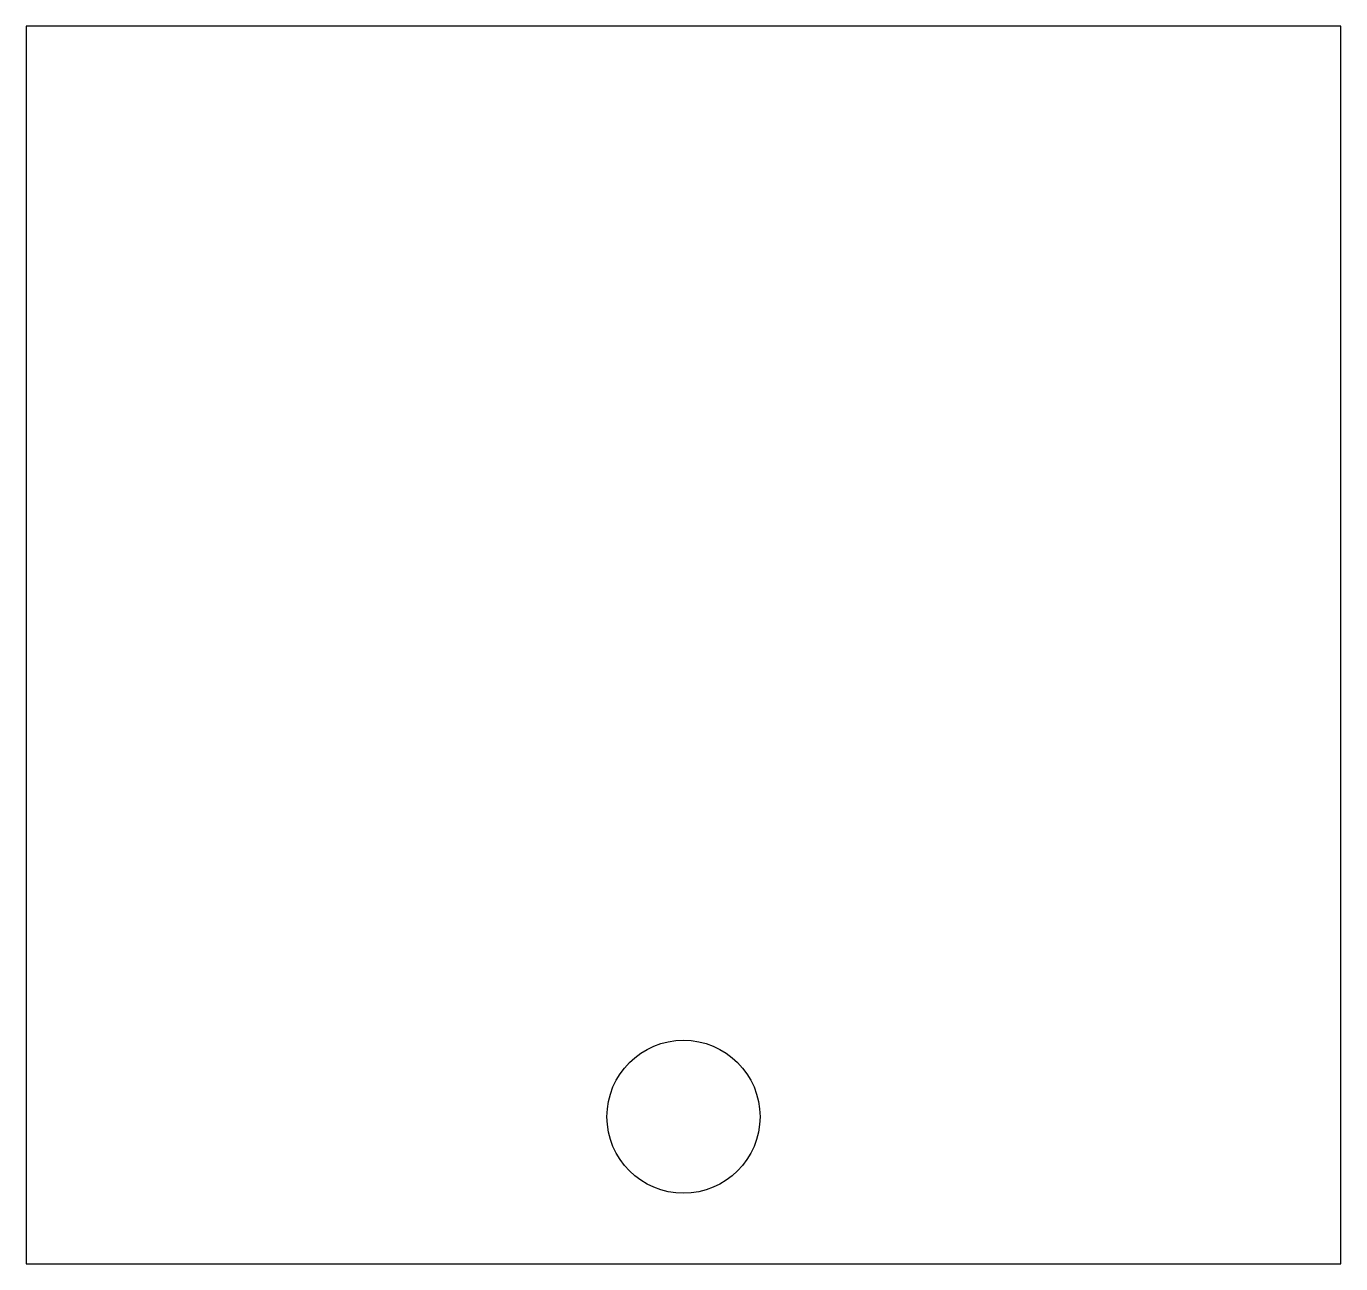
# Model space of a CAD drawing. Header units: millimetres. Extents: x -10.8 to 10.8, y -20.3 to 0.
import ezdxf

# ---------------------------------------------------------------- set-up
doc = ezdxf.new("R2010")
doc.units = ezdxf.units.MM

msp = doc.modelspace()

# ---------------------------------------------------------------- linework, layer by layer
msp.add_lwpolyline([(-10.795, 0), (-10.795, -20.32), (10.795, -20.32), (10.795, 0)], close=True)
msp.add_circle((0, -17.907), 1.257)

doc.saveas('drawing.dxf')
